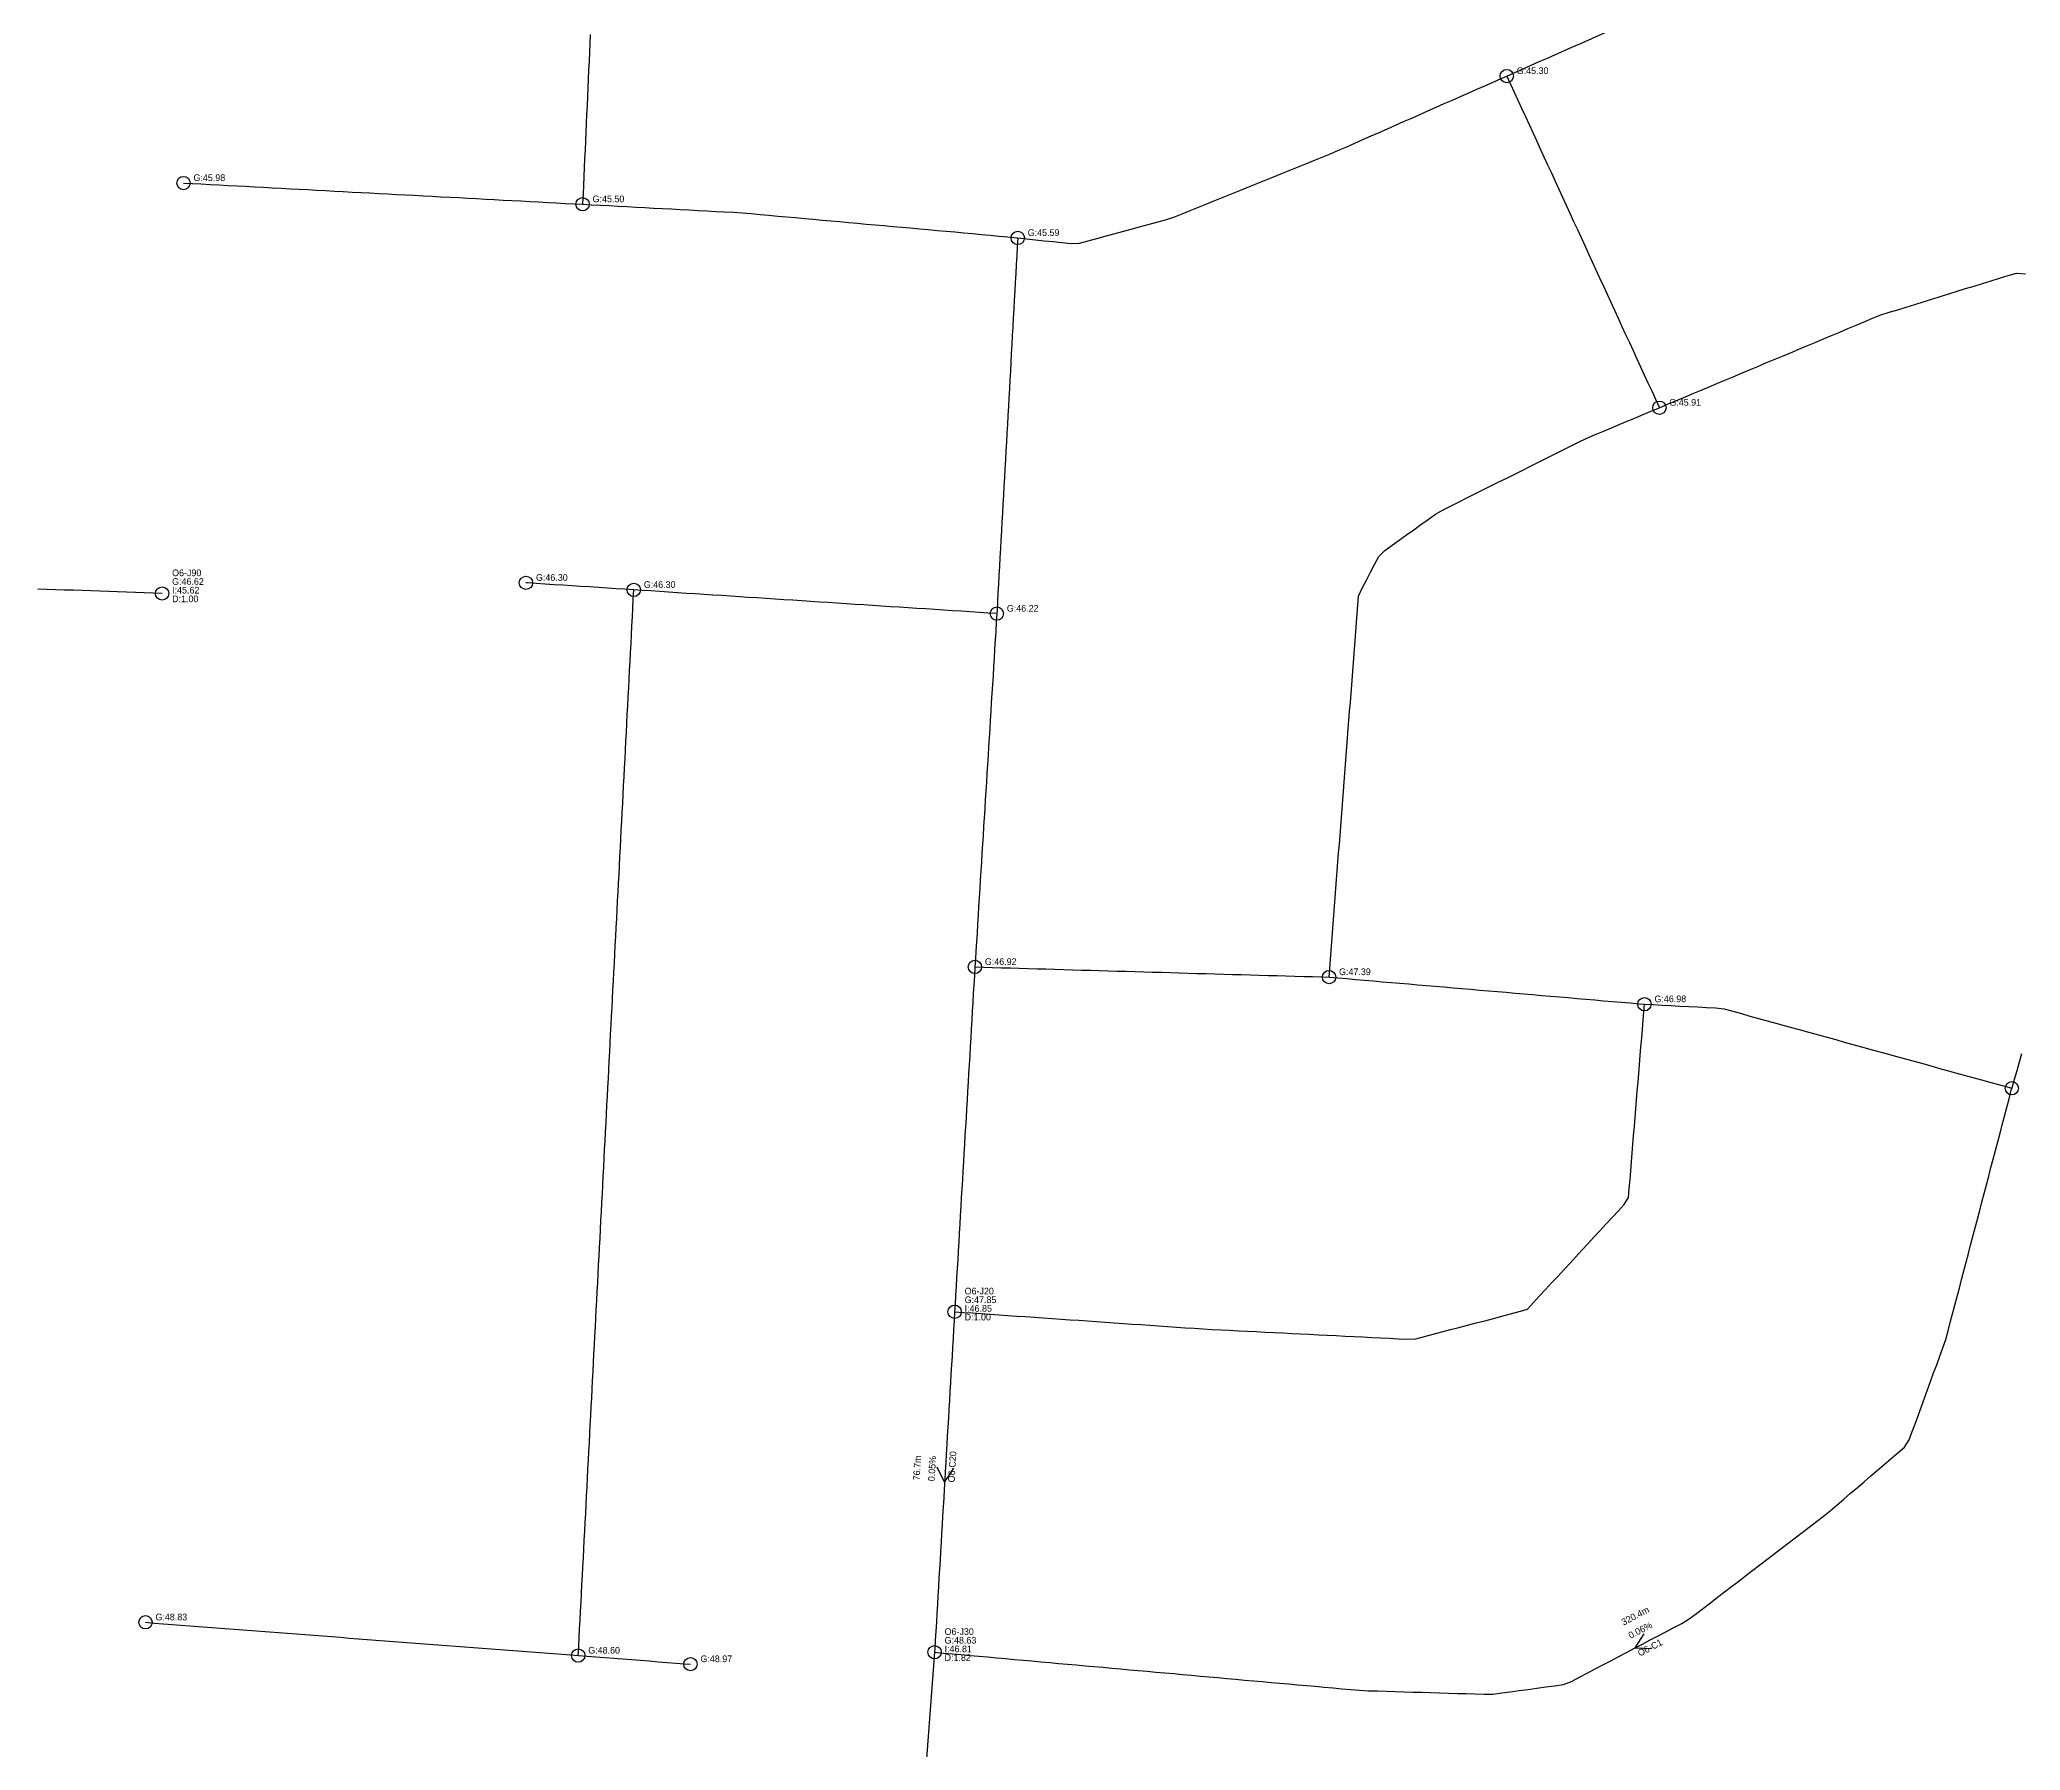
# Model space of a CAD drawing. Header units: metres. Extents: x 607160 to 610559, y 2613470 to 2618337.
# Drawn here: x 609402.1 to 609847.8, y 2614185.8 to 2614570.7 of the extents above; entities that cross this region are included whole.
import ezdxf

# ---------------------------------------------------------------- set-up
doc = ezdxf.new("R2010")
doc.units = ezdxf.units.M
for name, color, linetype in [('SW-DRAIN-LABELS', 3, 'Continuous'), ('SW-DRAIN-ORPHAN', 8, 'Continuous'), ('SW-DRAIN-SUB-06', 6, 'Continuous'), ('SW-JUNCTIONS', 7, 'Continuous')]:
    doc.layers.add(name, color=color, linetype=linetype)

msp = doc.modelspace()

# ---------------------------------------------------------------- linework, layer by layer
at = {"layer": 'SW-DRAIN-ORPHAN'}
for points in [[(609732.2, 2614562.54), (609734.03, 2614563.35), (609735.86, 2614564.16), (609737.69, 2614564.97), (609739.52, 2614565.78), (609741.35, 2614566.58), (609743.18, 2614567.39), (609745.01, 2614568.2), (609746.84, 2614569.01), (609748.67, 2614569.82), (609750.5, 2614570.62), (609752.33, 2614571.43), (609754.16, 2614572.24), (609755.99, 2614573.05), (609757.82, 2614573.86), (609759.65, 2614574.66), (609761.48, 2614575.47), (609763.31, 2614576.28), (609764.65, 2614576.87)], [(609526.02, 2614571.89), (609525.92, 2614569.9), (609525.83, 2614567.9), (609525.74, 2614565.9), (609525.65, 2614563.9), (609525.56, 2614561.9), (609525.47, 2614559.91), (609525.38, 2614557.91), (609525.29, 2614555.91), (609525.2, 2614553.91), (609525.11, 2614551.92), (609525.02, 2614549.92), (609524.93, 2614547.92), (609524.84, 2614545.92), (609524.75, 2614543.92), (609524.66, 2614541.93), (609524.57, 2614539.93), (609524.48, 2614537.93), (609524.39, 2614535.93), (609524.3, 2614533.93), (609524.29, 2614533.7)], [(609622.18, 2614526.11), (609624.17, 2614525.9), (609626.16, 2614525.7), (609628.15, 2614525.49), (609630.14, 2614525.29), (609632.13, 2614525.08), (609634.12, 2614524.88), (609636.09, 2614524.95), (609638.02, 2614525.48), (609639.95, 2614526), (609641.88, 2614526.52), (609643.81, 2614527.04), (609645.74, 2614527.56), (609647.68, 2614528.08), (609649.61, 2614528.6), (609651.54, 2614529.12), (609653.47, 2614529.64), (609655.4, 2614530.16), (609657.28, 2614530.82), (609659.14, 2614531.57), (609660.99, 2614532.32), (609662.85, 2614533.07), (609664.7, 2614533.82), (609666.56, 2614534.57), (609668.41, 2614535.31), (609670.26, 2614536.06), (609672.12, 2614536.81), (609673.97, 2614537.56), (609675.83, 2614538.31), (609677.68, 2614539.06), (609679.54, 2614539.81), (609681.39, 2614540.55), (609683.25, 2614541.3), (609685.1, 2614542.05), (609686.96, 2614542.8), (609688.81, 2614543.55), (609690.67, 2614544.3), (609692.52, 2614545.04), (609694.36, 2614545.83), (609696.19, 2614546.64), (609698.02, 2614547.45), (609699.85, 2614548.25), (609701.68, 2614549.06), (609703.51, 2614549.87), (609705.34, 2614550.68), (609707.17, 2614551.49), (609709, 2614552.29), (609710.83, 2614553.1), (609712.65, 2614553.91), (609714.48, 2614554.72), (609716.31, 2614555.53), (609718.14, 2614556.33), (609719.97, 2614557.14), (609721.8, 2614557.95), (609723.63, 2614558.76), (609725.46, 2614559.57), (609727.29, 2614560.37), (609729.12, 2614561.18), (609730.95, 2614561.99), (609732.2, 2614562.54)], [(609732.2, 2614562.54), (609733.04, 2614560.73), (609733.88, 2614558.91), (609734.71, 2614557.09), (609735.55, 2614555.28), (609736.38, 2614553.46), (609737.22, 2614551.64), (609738.06, 2614549.83), (609738.89, 2614548.01), (609739.73, 2614546.19), (609740.56, 2614544.37), (609741.4, 2614542.56), (609742.23, 2614540.74), (609743.07, 2614538.92), (609743.91, 2614537.11), (609744.74, 2614535.29), (609745.58, 2614533.47), (609746.41, 2614531.66), (609747.25, 2614529.84), (609748.09, 2614528.02), (609748.92, 2614526.2), (609749.76, 2614524.39), (609750.59, 2614522.57), (609751.43, 2614520.75), (609752.26, 2614518.94), (609753.1, 2614517.12), (609753.94, 2614515.3), (609754.77, 2614513.49), (609755.61, 2614511.67), (609756.44, 2614509.85), (609757.28, 2614508.03), (609758.11, 2614506.22), (609758.95, 2614504.4), (609759.79, 2614502.58), (609760.62, 2614500.77), (609761.46, 2614498.95), (609762.29, 2614497.13), (609763.13, 2614495.32), (609763.97, 2614493.5), (609764.8, 2614491.68), (609765.64, 2614489.86), (609766.53, 2614487.92)], [(609434.5, 2614538.47), (609436.5, 2614538.36), (609438.5, 2614538.26), (609440.49, 2614538.15), (609442.49, 2614538.05), (609444.49, 2614537.94), (609446.48, 2614537.83), (609448.48, 2614537.73), (609450.48, 2614537.62), (609452.48, 2614537.51), (609454.47, 2614537.41), (609456.47, 2614537.3), (609458.47, 2614537.2), (609460.47, 2614537.09), (609462.46, 2614536.98), (609464.46, 2614536.88), (609466.46, 2614536.77), (609468.45, 2614536.66), (609470.45, 2614536.56), (609472.45, 2614536.45), (609474.45, 2614536.35), (609476.44, 2614536.24), (609478.44, 2614536.13), (609480.44, 2614536.03), (609482.43, 2614535.92), (609484.43, 2614535.82), (609486.43, 2614535.71), (609488.43, 2614535.6), (609490.42, 2614535.5), (609492.42, 2614535.39), (609494.42, 2614535.28), (609496.41, 2614535.18), (609498.41, 2614535.07), (609500.41, 2614534.97), (609502.41, 2614534.86), (609504.4, 2614534.75), (609506.4, 2614534.65), (609508.4, 2614534.54), (609510.39, 2614534.44), (609512.39, 2614534.33), (609514.39, 2614534.22), (609516.39, 2614534.12), (609518.38, 2614534.01), (609520.38, 2614533.9), (609522.38, 2614533.8), (609524.29, 2614533.7)], [(609524.29, 2614533.7), (609526.28, 2614533.59), (609528.28, 2614533.48), (609530.28, 2614533.38), (609532.28, 2614533.27), (609534.27, 2614533.16), (609536.27, 2614533.06), (609538.27, 2614532.95), (609540.26, 2614532.84), (609542.26, 2614532.74), (609544.26, 2614532.63), (609546.26, 2614532.53), (609548.25, 2614532.42), (609550.25, 2614532.31), (609552.25, 2614532.21), (609554.24, 2614532.1), (609556.24, 2614531.99), (609558.24, 2614531.89), (609560.24, 2614531.76), (609562.23, 2614531.58), (609564.22, 2614531.4), (609566.21, 2614531.23), (609568.2, 2614531.05), (609570.19, 2614530.87), (609572.19, 2614530.69), (609574.18, 2614530.51), (609576.17, 2614530.33), (609578.16, 2614530.15), (609580.15, 2614529.97), (609582.15, 2614529.79), (609584.14, 2614529.61), (609586.13, 2614529.43), (609588.12, 2614529.25), (609590.11, 2614529.07), (609592.11, 2614528.89), (609594.1, 2614528.71), (609596.09, 2614528.54), (609598.08, 2614528.36), (609600.07, 2614528.18), (609602.07, 2614528), (609604.06, 2614527.82), (609606.05, 2614527.64), (609608.04, 2614527.46), (609610.03, 2614527.28), (609612.03, 2614527.1), (609614.02, 2614526.92), (609616.01, 2614526.74), (609618, 2614526.53), (609619.99, 2614526.33), (609621.98, 2614526.13), (609622.18, 2614526.11)], [(609622.18, 2614526.11), (609622.07, 2614524.11), (609621.96, 2614522.11), (609621.85, 2614520.11), (609621.74, 2614518.12), (609621.63, 2614516.12), (609621.52, 2614514.12), (609621.41, 2614512.13), (609621.3, 2614510.13), (609621.18, 2614508.13), (609621.07, 2614506.14), (609620.96, 2614504.14), (609620.85, 2614502.14), (609620.74, 2614500.15), (609620.63, 2614498.15), (609620.52, 2614496.15), (609620.41, 2614494.16), (609620.3, 2614492.16), (609620.19, 2614490.16), (609620.07, 2614488.16), (609619.96, 2614486.17), (609619.85, 2614484.17), (609619.74, 2614482.17), (609619.63, 2614480.18), (609619.52, 2614478.18), (609619.41, 2614476.18), (609619.3, 2614474.19), (609619.19, 2614472.19), (609619.08, 2614470.19), (609618.96, 2614468.2), (609618.85, 2614466.2), (609618.74, 2614464.2), (609618.63, 2614462.2), (609618.52, 2614460.21), (609618.41, 2614458.21), (609618.3, 2614456.21), (609618.19, 2614454.22), (609618.08, 2614452.22), (609617.96, 2614450.22), (609617.85, 2614448.23), (609617.74, 2614446.23), (609617.63, 2614444.23), (609617.52, 2614442.24), (609617.48, 2614441.58)], [(609766.53, 2614487.92), (609768.38, 2614488.69), (609770.22, 2614489.46), (609772.07, 2614490.24), (609773.91, 2614491.01), (609775.75, 2614491.79), (609777.6, 2614492.56), (609779.44, 2614493.33), (609781.29, 2614494.11), (609783.13, 2614494.88), (609784.98, 2614495.66), (609786.82, 2614496.43), (609788.66, 2614497.2), (609790.51, 2614497.98), (609792.35, 2614498.75), (609794.2, 2614499.52), (609796.04, 2614500.3), (609797.88, 2614501.07), (609799.73, 2614501.85), (609801.57, 2614502.62), (609803.42, 2614503.39), (609805.26, 2614504.17), (609807.11, 2614504.94), (609808.95, 2614505.72), (609810.79, 2614506.49), (609812.64, 2614507.26), (609814.48, 2614508.04), (609816.34, 2614508.78), (609818.25, 2614509.38), (609820.16, 2614509.97), (609822.07, 2614510.56), (609823.98, 2614511.16), (609825.89, 2614511.75), (609827.8, 2614512.34), (609829.71, 2614512.93), (609831.62, 2614513.53), (609833.53, 2614514.12), (609835.44, 2614514.71), (609837.35, 2614515.3), (609839.26, 2614515.9), (609841.17, 2614516.49), (609843.08, 2614517.08), (609844.99, 2614517.68), (609846.91, 2614518.16), (609848.91, 2614518.01)], [(609692.22, 2614359.8), (609692.38, 2614361.79), (609692.53, 2614363.79), (609692.69, 2614365.78), (609692.84, 2614367.77), (609692.99, 2614369.77), (609693.15, 2614371.76), (609693.3, 2614373.76), (609693.46, 2614375.75), (609693.61, 2614377.74), (609693.77, 2614379.74), (609693.92, 2614381.73), (609694.07, 2614383.73), (609694.23, 2614385.72), (609694.38, 2614387.71), (609694.54, 2614389.71), (609694.69, 2614391.7), (609694.85, 2614393.7), (609695, 2614395.69), (609695.16, 2614397.69), (609695.31, 2614399.68), (609695.46, 2614401.67), (609695.62, 2614403.67), (609695.77, 2614405.66), (609695.93, 2614407.66), (609696.08, 2614409.65), (609696.24, 2614411.64), (609696.39, 2614413.64), (609696.54, 2614415.63), (609696.7, 2614417.63), (609696.85, 2614419.62), (609697.01, 2614421.61), (609697.16, 2614423.61), (609697.32, 2614425.6), (609697.47, 2614427.6), (609697.63, 2614429.59), (609697.78, 2614431.58), (609697.93, 2614433.58), (609698.09, 2614435.57), (609698.24, 2614437.57), (609698.4, 2614439.56), (609698.55, 2614441.55), (609698.71, 2614443.55), (609698.86, 2614445.54), (609699.69, 2614447.34), (609700.62, 2614449.11), (609701.54, 2614450.89), (609702.47, 2614452.66), (609703.4, 2614454.43), (609704.77, 2614455.81), (609706.4, 2614456.98), (609708.02, 2614458.14), (609709.65, 2614459.31), (609711.28, 2614460.47), (609712.9, 2614461.64), (609714.53, 2614462.8), (609716.15, 2614463.96), (609717.88, 2614464.96), (609719.67, 2614465.86), (609721.46, 2614466.75), (609723.25, 2614467.64), (609725.04, 2614468.53), (609726.83, 2614469.42), (609728.62, 2614470.32), (609730.41, 2614471.21), (609732.2, 2614472.1), (609733.99, 2614472.99), (609735.78, 2614473.88), (609737.57, 2614474.78), (609739.36, 2614475.67), (609741.15, 2614476.56), (609742.94, 2614477.45), (609744.73, 2614478.34), (609746.52, 2614479.24), (609748.31, 2614480.13), (609750.1, 2614481.02), (609751.95, 2614481.79), (609753.79, 2614482.57), (609755.63, 2614483.34), (609757.48, 2614484.11), (609759.32, 2614484.89), (609761.17, 2614485.66), (609763.01, 2614486.44), (609764.85, 2614487.21), (609766.53, 2614487.92)], [(609535.81, 2614446.93), (609533.82, 2614447.06), (609531.82, 2614447.19), (609529.83, 2614447.32), (609527.83, 2614447.45), (609525.84, 2614447.58), (609523.84, 2614447.71), (609521.84, 2614447.84), (609519.85, 2614447.97), (609517.85, 2614448.1), (609515.86, 2614448.24), (609513.86, 2614448.37), (609511.87, 2614448.5), (609511.55, 2614448.52)], [(609523.31, 2614207.15), (609523.42, 2614209.15), (609523.52, 2614211.15), (609523.63, 2614213.14), (609523.73, 2614215.14), (609523.83, 2614217.14), (609523.94, 2614219.14), (609524.04, 2614221.13), (609524.15, 2614223.13), (609524.25, 2614225.13), (609524.35, 2614227.12), (609524.46, 2614229.12), (609524.56, 2614231.12), (609524.67, 2614233.12), (609524.77, 2614235.11), (609524.88, 2614237.11), (609524.98, 2614239.11), (609525.08, 2614241.11), (609525.19, 2614243.1), (609525.29, 2614245.1), (609525.4, 2614247.1), (609525.5, 2614249.09), (609525.6, 2614251.09), (609525.71, 2614253.09), (609525.81, 2614255.09), (609525.92, 2614257.08), (609526.02, 2614259.08), (609526.13, 2614261.08), (609526.23, 2614263.08), (609526.33, 2614265.07), (609526.44, 2614267.07), (609526.54, 2614269.07), (609526.65, 2614271.06), (609526.75, 2614273.06), (609526.85, 2614275.06), (609526.96, 2614277.06), (609527.06, 2614279.05), (609527.17, 2614281.05), (609527.27, 2614283.05), (609527.37, 2614285.05), (609527.48, 2614287.04), (609527.58, 2614289.04), (609527.69, 2614291.04), (609527.79, 2614293.03), (609527.9, 2614295.03), (609528, 2614297.03), (609528.1, 2614299.03), (609528.21, 2614301.02), (609528.31, 2614303.02), (609528.42, 2614305.02), (609528.52, 2614307.02), (609528.62, 2614309.01), (609528.73, 2614311.01), (609528.83, 2614313.01), (609528.94, 2614315.01), (609529.04, 2614317), (609529.14, 2614319), (609529.25, 2614321), (609529.35, 2614322.99), (609529.46, 2614324.99), (609529.56, 2614326.99), (609529.67, 2614328.99), (609529.77, 2614330.98), (609529.87, 2614332.98), (609529.98, 2614334.98), (609530.08, 2614336.98), (609530.19, 2614338.97), (609530.29, 2614340.97), (609530.39, 2614342.97), (609530.5, 2614344.96), (609530.6, 2614346.96), (609530.71, 2614348.96), (609530.81, 2614350.96), (609530.91, 2614352.95), (609531.02, 2614354.95), (609531.12, 2614356.95), (609531.23, 2614358.95), (609531.33, 2614360.94), (609531.44, 2614362.94), (609531.54, 2614364.94), (609531.64, 2614366.93), (609531.75, 2614368.93), (609531.85, 2614370.93), (609531.96, 2614372.93), (609532.06, 2614374.92), (609532.16, 2614376.92), (609532.27, 2614378.92), (609532.37, 2614380.92), (609532.48, 2614382.91), (609532.58, 2614384.91), (609532.68, 2614386.91), (609532.79, 2614388.9), (609532.89, 2614390.9), (609533, 2614392.9), (609533.1, 2614394.9), (609533.21, 2614396.89), (609533.31, 2614398.89), (609533.41, 2614400.89), (609533.52, 2614402.89), (609533.62, 2614404.88), (609533.73, 2614406.88), (609533.83, 2614408.88), (609533.93, 2614410.87), (609534.04, 2614412.87), (609534.14, 2614414.87), (609534.25, 2614416.87), (609534.35, 2614418.86), (609534.46, 2614420.86), (609534.56, 2614422.86), (609534.66, 2614424.86), (609534.77, 2614426.85), (609534.87, 2614428.85), (609534.98, 2614430.85), (609535.08, 2614432.85), (609535.18, 2614434.84), (609535.29, 2614436.84), (609535.39, 2614438.84), (609535.5, 2614440.83), (609535.6, 2614442.83), (609535.7, 2614444.83), (609535.81, 2614446.93)], [(609617.48, 2614441.58), (609615.49, 2614441.72), (609613.49, 2614441.85), (609611.5, 2614441.98), (609609.5, 2614442.11), (609607.51, 2614442.24), (609605.51, 2614442.37), (609603.51, 2614442.5), (609601.52, 2614442.63), (609599.52, 2614442.76), (609597.53, 2614442.89), (609595.53, 2614443.02), (609593.54, 2614443.15), (609591.54, 2614443.28), (609589.54, 2614443.41), (609587.55, 2614443.54), (609585.55, 2614443.67), (609583.56, 2614443.8), (609581.56, 2614443.93), (609579.57, 2614444.07), (609577.57, 2614444.2), (609575.57, 2614444.33), (609573.58, 2614444.46), (609571.58, 2614444.59), (609569.59, 2614444.72), (609567.59, 2614444.85), (609565.6, 2614444.98), (609563.6, 2614445.11), (609561.6, 2614445.24), (609559.61, 2614445.37), (609557.61, 2614445.5), (609555.62, 2614445.63), (609553.62, 2614445.76), (609551.63, 2614445.89), (609549.63, 2614446.02), (609547.63, 2614446.15), (609545.64, 2614446.29), (609543.64, 2614446.42), (609541.65, 2614446.55), (609539.65, 2614446.68), (609537.66, 2614446.81), (609535.81, 2614446.93)], [(609617.48, 2614441.58), (609617.36, 2614439.59), (609617.24, 2614437.59), (609617.11, 2614435.6), (609616.99, 2614433.6), (609616.86, 2614431.6), (609616.74, 2614429.61), (609616.62, 2614427.61), (609616.49, 2614425.62), (609616.37, 2614423.62), (609616.24, 2614421.62), (609616.12, 2614419.63), (609616, 2614417.63), (609615.87, 2614415.63), (609615.75, 2614413.64), (609615.62, 2614411.64), (609615.5, 2614409.65), (609615.38, 2614407.65), (609615.25, 2614405.65), (609615.13, 2614403.66), (609615, 2614401.66), (609614.88, 2614399.67), (609614.75, 2614397.67), (609614.63, 2614395.67), (609614.51, 2614393.68), (609614.38, 2614391.68), (609614.26, 2614389.68), (609614.13, 2614387.69), (609614.01, 2614385.69), (609613.89, 2614383.7), (609613.76, 2614381.7), (609613.64, 2614379.7), (609613.51, 2614377.71), (609613.39, 2614375.71), (609613.27, 2614373.72), (609613.14, 2614371.72), (609613.02, 2614369.72), (609612.89, 2614367.73), (609612.77, 2614365.73), (609612.65, 2614363.73), (609612.54, 2614362.09)], [(609612.54, 2614362.09), (609612.43, 2614360.09), (609612.31, 2614358.1), (609612.19, 2614356.1), (609612.07, 2614354.1), (609611.96, 2614352.11), (609611.84, 2614350.11), (609611.72, 2614348.11), (609611.6, 2614346.12), (609611.49, 2614344.12), (609611.37, 2614342.12), (609611.25, 2614340.13), (609611.14, 2614338.13), (609611.02, 2614336.13), (609610.9, 2614334.14), (609610.78, 2614332.14), (609610.67, 2614330.14), (609610.55, 2614328.15), (609610.43, 2614326.15), (609610.31, 2614324.15), (609610.2, 2614322.16), (609610.08, 2614320.16), (609609.96, 2614318.16), (609609.85, 2614316.17), (609609.73, 2614314.17), (609609.61, 2614312.18), (609609.49, 2614310.18), (609609.38, 2614308.18), (609609.26, 2614306.19), (609609.14, 2614304.19), (609609.02, 2614302.19), (609608.91, 2614300.2), (609608.79, 2614298.2), (609608.67, 2614296.2), (609608.55, 2614294.21), (609608.44, 2614292.21), (609608.32, 2614290.21), (609608.2, 2614288.22), (609608.09, 2614286.22), (609607.99, 2614284.51)], [(609612.54, 2614362.09), (609614.54, 2614362.03), (609616.54, 2614361.97), (609618.54, 2614361.92), (609620.54, 2614361.86), (609622.54, 2614361.8), (609624.54, 2614361.74), (609626.54, 2614361.69), (609628.54, 2614361.63), (609630.54, 2614361.57), (609632.53, 2614361.51), (609634.53, 2614361.46), (609636.53, 2614361.4), (609638.53, 2614361.34), (609640.53, 2614361.28), (609642.53, 2614361.23), (609644.53, 2614361.17), (609646.53, 2614361.11), (609648.53, 2614361.05), (609650.53, 2614361), (609652.53, 2614360.94), (609654.53, 2614360.88), (609656.52, 2614360.82), (609658.52, 2614360.77), (609660.52, 2614360.71), (609662.52, 2614360.65), (609664.52, 2614360.59), (609666.52, 2614360.54), (609668.52, 2614360.48), (609670.52, 2614360.42), (609672.52, 2614360.36), (609674.52, 2614360.31), (609676.52, 2614360.25), (609678.52, 2614360.19), (609680.52, 2614360.13), (609682.51, 2614360.08), (609684.51, 2614360.02), (609686.51, 2614359.96), (609688.51, 2614359.91), (609690.51, 2614359.85), (609692.22, 2614359.8)], [(609692.22, 2614359.8), (609694.22, 2614359.63), (609696.21, 2614359.46), (609698.2, 2614359.29), (609700.19, 2614359.11), (609702.19, 2614358.94), (609704.18, 2614358.77), (609706.17, 2614358.6), (609708.16, 2614358.43), (609710.16, 2614358.26), (609712.15, 2614358.09), (609714.14, 2614357.92), (609716.13, 2614357.75), (609718.13, 2614357.58), (609720.12, 2614357.41), (609722.11, 2614357.23), (609724.11, 2614357.06), (609726.1, 2614356.89), (609728.09, 2614356.72), (609730.08, 2614356.55), (609732.08, 2614356.38), (609734.07, 2614356.21), (609736.06, 2614356.04), (609738.05, 2614355.87), (609740.05, 2614355.7), (609742.04, 2614355.52), (609744.03, 2614355.35), (609746.02, 2614355.18), (609748.02, 2614355.01), (609750.01, 2614354.84), (609752, 2614354.67), (609754, 2614354.5), (609755.99, 2614354.33), (609757.98, 2614354.16), (609759.97, 2614353.99), (609761.97, 2614353.81), (609763.18, 2614353.71)], [(609607.99, 2614284.51), (609609.98, 2614284.37), (609611.98, 2614284.24), (609613.97, 2614284.1), (609615.97, 2614283.96), (609617.96, 2614283.82), (609619.96, 2614283.68), (609621.95, 2614283.55), (609623.95, 2614283.41), (609625.94, 2614283.27), (609627.94, 2614283.13), (609629.93, 2614282.99), (609631.93, 2614282.86), (609633.92, 2614282.72), (609635.92, 2614282.58), (609637.91, 2614282.44), (609639.91, 2614282.3), (609641.9, 2614282.17), (609643.9, 2614282.03), (609645.89, 2614281.89), (609647.89, 2614281.75), (609649.88, 2614281.61), (609651.88, 2614281.48), (609653.88, 2614281.34), (609655.87, 2614281.2), (609657.87, 2614281.06), (609659.86, 2614280.92), (609661.86, 2614280.78), (609663.85, 2614280.65), (609665.85, 2614280.54), (609667.85, 2614280.44), (609669.84, 2614280.34), (609671.84, 2614280.24), (609673.84, 2614280.14), (609675.84, 2614280.04), (609677.83, 2614279.94), (609679.83, 2614279.84), (609681.83, 2614279.74), (609683.83, 2614279.64), (609685.82, 2614279.54), (609687.82, 2614279.44), (609689.82, 2614279.34), (609691.82, 2614279.24), (609693.81, 2614279.14), (609695.81, 2614279.04), (609697.81, 2614278.93), (609699.81, 2614278.83), (609701.8, 2614278.73), (609703.8, 2614278.63), (609705.8, 2614278.53), (609707.8, 2614278.43), (609709.79, 2614278.33), (609711.77, 2614278.45), (609713.7, 2614278.96), (609715.64, 2614279.46), (609717.57, 2614279.97), (609719.51, 2614280.48), (609721.44, 2614280.98), (609723.38, 2614281.49), (609725.31, 2614282), (609727.25, 2614282.5), (609729.18, 2614283.01), (609731.12, 2614283.52), (609733.05, 2614284.02), (609734.98, 2614284.53), (609736.87, 2614285.12), (609738.23, 2614286.59), (609739.59, 2614288.06), (609740.94, 2614289.53), (609742.3, 2614290.99), (609743.66, 2614292.46), (609745.02, 2614293.93), (609746.37, 2614295.4), (609747.73, 2614296.87), (609749.09, 2614298.34), (609750.45, 2614299.81), (609751.8, 2614301.28), (609753.16, 2614302.74), (609754.52, 2614304.21), (609755.88, 2614305.68), (609757.23, 2614307.15), (609758.59, 2614308.62), (609759.6, 2614310.24), (609759.76, 2614312.23), (609759.93, 2614314.23), (609760.09, 2614316.22), (609760.26, 2614318.21), (609760.42, 2614320.21), (609760.58, 2614322.2), (609760.75, 2614324.19), (609760.91, 2614326.19), (609761.08, 2614328.18), (609761.24, 2614330.17), (609761.4, 2614332.17), (609761.57, 2614334.16), (609761.73, 2614336.15), (609761.9, 2614338.15), (609762.06, 2614340.14), (609762.22, 2614342.13), (609762.39, 2614344.13), (609762.55, 2614346.12), (609762.72, 2614348.11), (609762.88, 2614350.11), (609763.04, 2614352.1), (609763.18, 2614353.71)], [(609763.18, 2614353.71), (609765.17, 2614353.61), (609767.17, 2614353.5), (609769.17, 2614353.4), (609771.17, 2614353.29), (609773.16, 2614353.19), (609775.16, 2614353.08), (609777.16, 2614352.98), (609779.16, 2614352.88), (609781.13, 2614352.65), (609783.06, 2614352.11), (609784.99, 2614351.58), (609786.92, 2614351.05), (609788.84, 2614350.52), (609790.77, 2614349.98), (609792.7, 2614349.45), (609794.63, 2614348.92), (609796.56, 2614348.39), (609798.48, 2614347.86), (609800.41, 2614347.32), (609802.34, 2614346.79), (609804.27, 2614346.26), (609806.2, 2614345.73), (609808.12, 2614345.2), (609810.05, 2614344.66), (609811.98, 2614344.13), (609813.91, 2614343.6), (609815.84, 2614343.07), (609817.76, 2614342.54), (609819.69, 2614342), (609821.62, 2614341.47), (609823.55, 2614340.94), (609825.47, 2614340.41), (609827.4, 2614339.88), (609829.33, 2614339.34), (609831.26, 2614338.81), (609833.19, 2614338.28), (609835.11, 2614337.75), (609837.04, 2614337.21), (609838.97, 2614336.68), (609840.9, 2614336.15), (609842.83, 2614335.62), (609844.75, 2614335.09), (609845.83, 2614334.79)], [(609848, 2614342.55), (609847.46, 2614340.63), (609846.92, 2614338.7), (609846.38, 2614336.78), (609845.83, 2614334.79)], [(609425.95, 2614214.63), (609427.94, 2614214.47), (609429.93, 2614214.32), (609431.93, 2614214.17), (609433.92, 2614214.01), (609435.92, 2614213.86), (609437.91, 2614213.71), (609439.91, 2614213.55), (609441.9, 2614213.4), (609443.89, 2614213.25), (609445.89, 2614213.09), (609447.88, 2614212.94), (609449.88, 2614212.79), (609451.87, 2614212.64), (609453.86, 2614212.48), (609455.86, 2614212.33), (609457.85, 2614212.18), (609459.85, 2614212.02), (609461.84, 2614211.87), (609463.83, 2614211.72), (609465.83, 2614211.56), (609467.82, 2614211.41), (609469.82, 2614211.26), (609471.81, 2614211.1), (609473.81, 2614210.95), (609475.8, 2614210.8), (609477.79, 2614210.64), (609479.79, 2614210.49), (609481.78, 2614210.34), (609483.78, 2614210.19), (609485.77, 2614210.03), (609487.76, 2614209.88), (609489.76, 2614209.73), (609491.75, 2614209.57), (609493.75, 2614209.42), (609495.74, 2614209.27), (609497.74, 2614209.11), (609499.73, 2614208.96), (609501.72, 2614208.81), (609503.72, 2614208.65), (609505.71, 2614208.5), (609507.71, 2614208.35), (609509.7, 2614208.2), (609511.69, 2614208.04), (609513.69, 2614207.89), (609515.68, 2614207.74), (609517.68, 2614207.58), (609519.67, 2614207.43), (609521.66, 2614207.28), (609523.31, 2614207.15)], [(609523.31, 2614207.15), (609525.31, 2614207), (609527.3, 2614206.85), (609529.3, 2614206.69), (609531.29, 2614206.54), (609533.28, 2614206.39), (609535.28, 2614206.23), (609537.27, 2614206.08), (609539.27, 2614205.93), (609541.26, 2614205.77), (609543.26, 2614205.62), (609545.25, 2614205.47), (609547.24, 2614205.32), (609548.55, 2614205.22)]]:
    msp.add_lwpolyline(points, dxfattribs=at)
at = {"layer": 'SW-DRAIN-SUB-06'}
for p, q in [((609605.73, 2614246.2), (609604.05, 2614249.56)), ((609605.73, 2614246.2), (609607.8, 2614249.34)), ((609761.12, 2614208.9), (609763.13, 2614212.06)), ((609761.12, 2614208.9), (609764.86, 2614208.74))]:
    msp.add_line(p, q, dxfattribs=at)
for points in [[(609429.69, 2614446.11), (609427.69, 2614446.18), (609425.69, 2614446.25), (609423.69, 2614446.32), (609421.69, 2614446.4), (609419.69, 2614446.47), (609417.69, 2614446.54), (609415.7, 2614446.61), (609413.7, 2614446.68), (609411.7, 2614446.76), (609409.7, 2614446.83), (609407.7, 2614446.9), (609405.7, 2614446.97), (609403.7, 2614447.04), (609401.7, 2614447.12)], [(609603.48, 2614207.9), (609605.47, 2614207.72), (609607.46, 2614207.54), (609609.46, 2614207.36), (609611.45, 2614207.18), (609613.44, 2614207.01), (609615.43, 2614206.83), (609617.43, 2614206.65), (609619.42, 2614206.47), (609621.41, 2614206.29), (609623.4, 2614206.11), (609625.39, 2614205.94), (609627.39, 2614205.76), (609629.38, 2614205.58), (609631.37, 2614205.4), (609633.36, 2614205.22), (609635.35, 2614205.04), (609637.35, 2614204.87), (609639.34, 2614204.69), (609641.33, 2614204.51), (609643.32, 2614204.33), (609645.31, 2614204.15), (609647.31, 2614203.97), (609649.3, 2614203.79), (609651.29, 2614203.62), (609653.28, 2614203.44), (609655.27, 2614203.26), (609657.27, 2614203.08), (609659.26, 2614202.9), (609661.25, 2614202.72), (609663.24, 2614202.55), (609665.23, 2614202.37), (609667.23, 2614202.19), (609669.22, 2614202.01), (609671.21, 2614201.83), (609673.2, 2614201.65), (609675.19, 2614201.48), (609677.19, 2614201.3), (609679.18, 2614201.12), (609681.17, 2614200.94), (609683.16, 2614200.76), (609685.15, 2614200.58), (609687.15, 2614200.41), (609689.14, 2614200.23), (609691.13, 2614200.05), (609693.12, 2614199.87), (609695.11, 2614199.69), (609697.11, 2614199.51), (609699.1, 2614199.33), (609701.1, 2614199.24), (609703.09, 2614199.18), (609705.09, 2614199.12), (609707.09, 2614199.06), (609709.09, 2614199), (609711.09, 2614198.94), (609713.09, 2614198.88), (609715.09, 2614198.82), (609717.09, 2614198.76), (609719.09, 2614198.7), (609721.09, 2614198.64), (609723.09, 2614198.58), (609725.08, 2614198.52), (609727.08, 2614198.46), (609729.08, 2614198.47), (609731.06, 2614198.74), (609733.04, 2614199.01), (609735.02, 2614199.28), (609737.01, 2614199.55), (609738.99, 2614199.82), (609740.97, 2614200.09), (609742.95, 2614200.36), (609744.93, 2614200.63), (609746.77, 2614201.34), (609748.54, 2614202.27), (609750.31, 2614203.2), (609752.08, 2614204.14), (609753.85, 2614205.07), (609755.62, 2614206), (609757.39, 2614206.93), (609759.16, 2614207.86), (609760.93, 2614208.8), (609762.7, 2614209.73), (609764.47, 2614210.66), (609766.24, 2614211.59), (609768.01, 2614212.52), (609769.78, 2614213.46), (609771.55, 2614214.39), (609773.27, 2614215.39), (609774.86, 2614216.61), (609776.44, 2614217.83), (609778.03, 2614219.04), (609779.62, 2614220.26), (609781.21, 2614221.48), (609782.79, 2614222.69), (609784.38, 2614223.91), (609785.97, 2614225.13), (609787.56, 2614226.34), (609789.14, 2614227.56), (609790.73, 2614228.77), (609792.32, 2614229.99), (609793.91, 2614231.21), (609795.49, 2614232.42), (609797.08, 2614233.64), (609798.67, 2614234.86), (609800.26, 2614236.07), (609801.85, 2614237.29), (609803.43, 2614238.51), (609804.99, 2614239.75), (609806.51, 2614241.06), (609808.03, 2614242.36), (609809.55, 2614243.66), (609811.07, 2614244.96), (609812.59, 2614246.26), (609814.11, 2614247.56), (609815.63, 2614248.86), (609817.14, 2614250.17), (609818.66, 2614251.47), (609820.18, 2614252.77), (609821.7, 2614254.07), (609822.74, 2614255.7), (609823.43, 2614257.58), (609824.12, 2614259.46), (609824.8, 2614261.34), (609825.49, 2614263.21), (609826.18, 2614265.09), (609826.87, 2614266.97), (609827.55, 2614268.85), (609828.24, 2614270.73), (609828.93, 2614272.6), (609829.62, 2614274.48), (609830.3, 2614276.36), (609830.98, 2614278.24), (609831.48, 2614280.18), (609831.99, 2614282.11), (609832.5, 2614284.05), (609833.01, 2614285.98), (609833.52, 2614287.92), (609834.02, 2614289.85), (609834.53, 2614291.78), (609835.04, 2614293.72), (609835.55, 2614295.65), (609836.06, 2614297.59), (609836.56, 2614299.52), (609837.07, 2614301.46), (609837.58, 2614303.39), (609838.09, 2614305.33), (609838.6, 2614307.26), (609839.1, 2614309.19), (609839.61, 2614311.13), (609840.12, 2614313.06), (609840.63, 2614315), (609841.14, 2614316.93), (609841.65, 2614318.87), (609842.15, 2614320.8), (609842.66, 2614322.73), (609843.17, 2614324.67), (609843.68, 2614326.6), (609844.19, 2614328.54), (609844.69, 2614330.47), (609845.2, 2614332.41), (609845.71, 2614334.34), (609845.83, 2614334.79)], [(609607.99, 2614284.51), (609607.87, 2614282.52), (609607.75, 2614280.52), (609607.63, 2614278.52), (609607.52, 2614276.53), (609607.4, 2614274.53), (609607.28, 2614272.53), (609607.16, 2614270.54), (609607.05, 2614268.54), (609606.93, 2614266.54), (609606.81, 2614264.55), (609606.69, 2614262.55), (609606.58, 2614260.55), (609606.46, 2614258.56), (609606.34, 2614256.56), (609606.22, 2614254.56), (609606.11, 2614252.57), (609605.99, 2614250.57), (609605.87, 2614248.57), (609605.75, 2614246.58), (609605.64, 2614244.58), (609605.52, 2614242.58), (609605.4, 2614240.59), (609605.29, 2614238.59), (609605.17, 2614236.59), (609605.05, 2614234.6), (609604.93, 2614232.6), (609604.82, 2614230.6), (609604.7, 2614228.61), (609604.58, 2614226.61), (609604.46, 2614224.62), (609604.35, 2614222.62), (609604.23, 2614220.62), (609604.11, 2614218.63), (609603.99, 2614216.63), (609603.88, 2614214.63), (609603.76, 2614212.64), (609603.64, 2614210.64), (609603.52, 2614208.64), (609603.48, 2614207.9)], [(609603.48, 2614207.9), (609603.33, 2614205.9), (609603.18, 2614203.91), (609603.03, 2614201.92), (609602.88, 2614199.92), (609602.73, 2614197.93), (609602.58, 2614195.93), (609602.43, 2614193.94), (609602.28, 2614191.94), (609602.13, 2614189.95), (609601.98, 2614187.95), (609601.83, 2614185.96), (609601.68, 2614183.97)]]:
    msp.add_lwpolyline(points, dxfattribs=at)
at = {"layer": 'SW-JUNCTIONS'}
for centre in [(609732.2, 2614562.54), (609434.5, 2614538.47), (609524.29, 2614533.7), (609622.18, 2614526.11), (609766.53, 2614487.92), (609429.69, 2614446.11), (609511.55, 2614448.52), (609535.81, 2614446.93), (609617.48, 2614441.58), (609612.54, 2614362.09), (609692.22, 2614359.8), (609763.18, 2614353.71), (609845.83, 2614334.79), (609607.99, 2614284.51), (609425.95, 2614214.63), (609523.31, 2614207.15), (609548.55, 2614205.22), (609603.48, 2614207.9)]:
    msp.add_circle(centre, 1.5, dxfattribs=at)

# ---------------------------------------------------------------- texts
at = {"layer": 'SW-DRAIN-LABELS', "color": 7}
for s, p in [('G:45.30', (609734.45, 2614562.99)), ('G:45.98', (609436.75, 2614538.92)), ('G:45.50', (609526.54, 2614534.15)), ('G:45.59', (609624.43, 2614526.56)), ('G:45.91', (609768.78, 2614488.37)), ('O6-J90', (609431.94, 2614450.01)), ('G:46.62', (609431.94, 2614448.06)), ('G:46.30', (609513.8, 2614448.97)), ('G:46.30', (609538.06, 2614447.38)), ('G:46.22', (609619.73, 2614442.03)), ('G:46.92', (609614.79, 2614362.54)), ('G:47.39', (609694.47, 2614360.25)), ('G:46.98', (609765.43, 2614354.16)), ('O6-J20', (609610.24, 2614288.41)), ('G:47.85', (609610.24, 2614286.46)), ('G:48.83', (609428.2, 2614215.08)), ('O6-J30', (609605.73, 2614211.8)), ('G:48.63', (609605.73, 2614209.85)), ('G:48.60', (609525.56, 2614207.6)), ('G:48.97', (609550.8, 2614205.67))]:
    msp.add_text(s, height=1.5, dxfattribs=at).set_placement(p)
at = {"layer": 'SW-DRAIN-LABELS', "color": 4}
for s, p in [('I:45.62', (609431.94, 2614446.11)), ('I:46.85', (609610.24, 2614284.51)), ('I:46.81', (609605.73, 2614207.9))]:
    msp.add_text(s, height=1.5, dxfattribs=at).set_placement(p)
at = {"layer": 'SW-DRAIN-LABELS', "color": 6}
for s, p in [('D:1.00', (609431.94, 2614444.16)), ('D:1.00', (609610.24, 2614282.56)), ('D:1.82', (609605.73, 2614205.95))]:
    msp.add_text(s, height=1.5, dxfattribs=at).set_placement(p)
at = {"layer": 'SW-DRAIN-LABELS', "color": 2}
for s, rotation, p in [('76.7m', 86.6354, (609600.12, 2614246.54)), ('0.05%', 86.6354, (609603.49, 2614246.34)), ('320.4m', 27.6364, (609758.51, 2614213.88)), ('0.06%', 27.6364, (609760.07, 2614210.89))]:
    msp.add_text(s, height=1.5, rotation=rotation, dxfattribs=at).set_placement(p)
at = {"layer": 'SW-DRAIN-LABELS', "color": 3}
for s, rotation, p in [('O6-C20', 86.6354, (609607.98, 2614246.07)), ('O6-C1', 27.6364, (609762.16, 2614206.9))]:
    msp.add_text(s, height=1.5, rotation=rotation, dxfattribs=at).set_placement(p)

doc.saveas('drawing.dxf')
